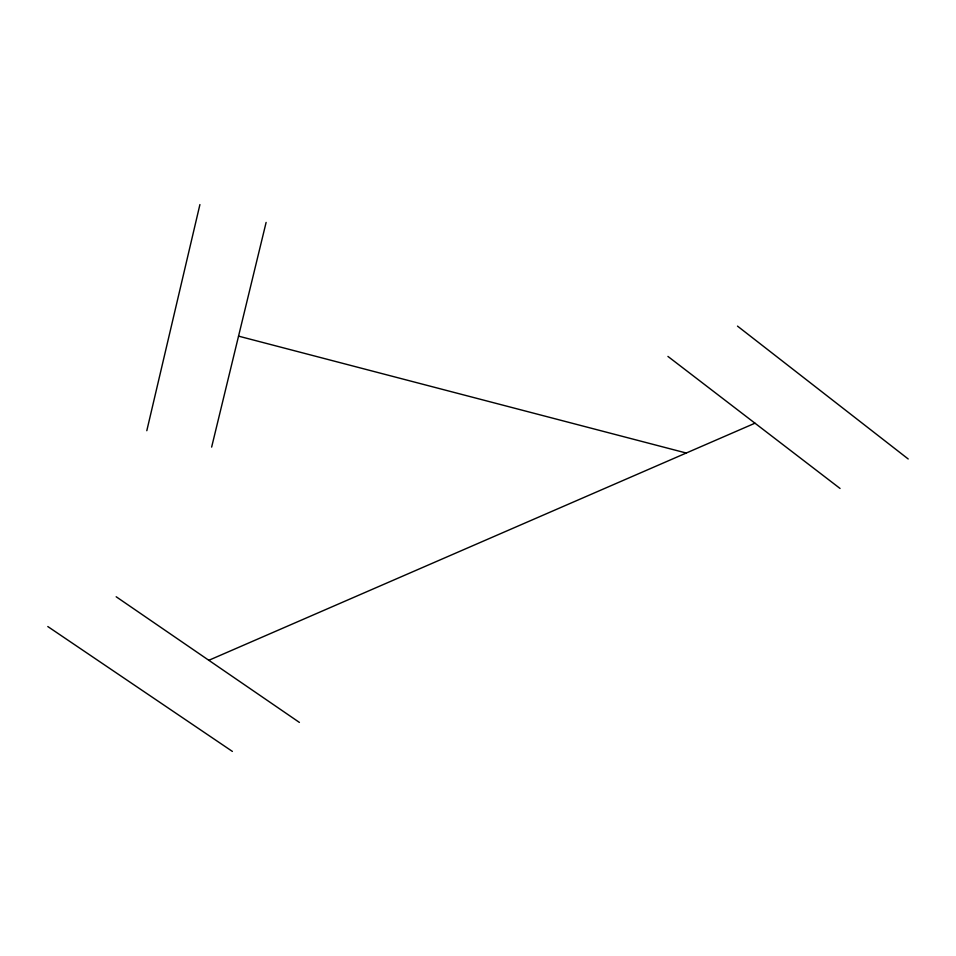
<?xml version="1.0" encoding="UTF-8"?>
<svg xmlns="http://www.w3.org/2000/svg" width="956" height="956" viewBox="0 0 956 956"><rect width="100%" height="100%" fill="white"/><g stroke="black" fill="none" stroke-linecap="round" stroke-linejoin="round"><path stroke-width="1.43" d="M146.806 430.702L199.912 204.584M211.646 447.097L266.115 222.425M208.826 660.297L754.977 423.197M238.546 336.142L686.253 453.025M47.8 626.538L232.38 751.416M116.178 596.759L299.395 722.413M667.933 356.421L840.049 488.456M737.494 326.115L908.2 458.976"/></g></svg>
